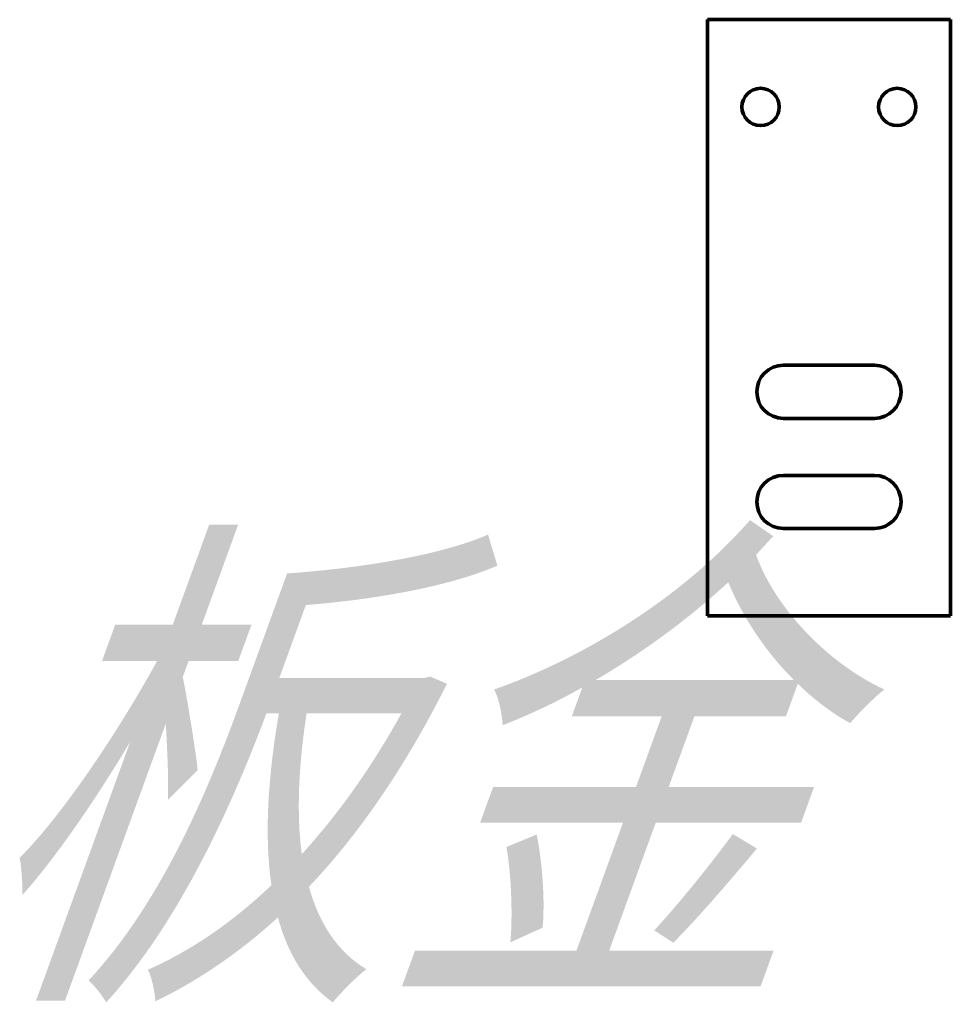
# Model space of a CAD drawing. Header units: inches. Extents: x 17901 to 26602, y 9673 to 14036.
# Drawn here: x 22580.2 to 22702.8, y 12826.9 to 12956.3 of the extents above; entities that cross this region are included whole.
import ezdxf

# ---------------------------------------------------------------- set-up
doc = ezdxf.new("R2010")
doc.units = ezdxf.units.IN
doc.header["$MEASUREMENT"] = 0
doc.layers.add('标注线', color=3, linetype='Continuous', lineweight=25)
doc.layers.add('粗实线', color=7, linetype='Continuous', lineweight=50)
doc.styles.add('DIM', font='romans.shx', dxfattribs={"width": 0.8, "oblique": 20, "bigfont": 'bigfont.shx'})

msp = doc.modelspace()

# ---------------------------------------------------------------- linework, layer by layer
at = {"layer": '粗实线'}
for p, q in [((22670.799, 12956.335), (22670.799, 12877.835)), ((22670.799, 12956.335), (22702.799, 12956.335)), ((22702.799, 12956.335), (22702.799, 12877.835)), ((22670.799, 12877.835), (22702.799, 12877.835))]:
    msp.add_line(p, q, dxfattribs=at)
at = {"layer": '粗实线', "ltscale": 0.3}
for p, q in [((22692.799, 12910.835), (22680.799, 12910.835)), ((22680.799, 12903.835), (22692.799, 12903.835)), ((22692.799, 12896.335), (22680.799, 12896.335)), ((22680.799, 12889.335), (22692.799, 12889.335))]:
    msp.add_line(p, q, dxfattribs=at)
at = {"layer": '粗实线'}
for centre in [(22677.799, 12944.835), (22695.799, 12944.835)]:
    msp.add_circle(centre, 2.458, dxfattribs=at)
for centre, start, end in [((22680.799, 12907.335), 90, 270), ((22692.799, 12907.335), 270, 90), ((22680.799, 12892.835), 90, 270), ((22692.799, 12892.835), 270, 90)]:
    msp.add_arc(centre, 3.5, start, end, dxfattribs=at)

# ---------------------------------------------------------------- texts
at = {"layer": '标注线', "color": 3, "insert": (22573.551, 12882.54), "char_height": 50, "width": 659.636, "attachment_point": 1, "style": 'DIM'}
msp.add_mtext('{\\fFangSong_GB2312|b0|i0|c134|p49;板金}', dxfattribs=at)

doc.saveas('drawing.dxf')
